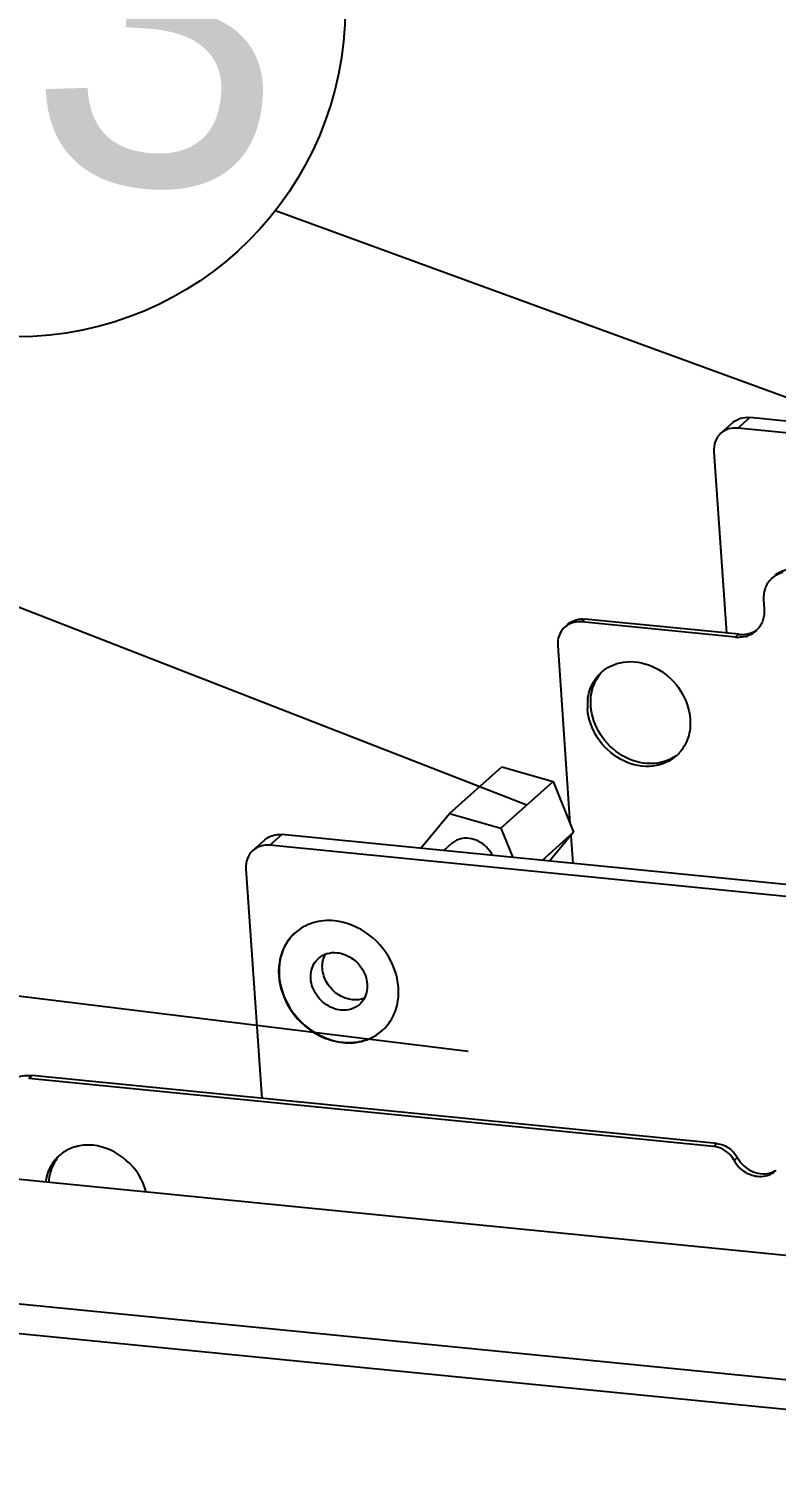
# Model space of a CAD drawing. Extents: x -425 to 6552, y -3049 to 3105.
# Drawn here: x -137 to -119.93, y -1604.16 to -1571.09 of the extents above; entities that cross this region are included whole.
import ezdxf

# ---------------------------------------------------------------- set-up
doc = ezdxf.new("R2010")
doc.units = 0
doc.layers.get('0').update_dxf_attribs({"linetype": 'CONTINUOUS'})
doc.layers.add('DIM', color=1, linetype='CONTINUOUS')
doc.styles.add('TEXTSTYLE_3', font='GOTHIC.TTF')

msp = doc.modelspace()

# ---------------------------------------------------------------- linework, layer by layer
at = {"color": 7, "linetype": 'CONTINUOUS'}
for p, q in [((-120.805, -1580.211), (-120.532, -1579.967)), ((-87.302, -1583.262), (-120.532, -1579.967)), ((-121.191, -1580.329), (-120.917, -1580.085)), ((-87.575, -1583.505), (-120.805, -1580.211)), ((-121.35, -1580.749), (-121.065, -1584.895)), ((-120.214, -1584.144), (-120.2, -1584.343)), ((-124.373, -1584.64), (-124.299, -1584.575)), ((-120.854, -1584.989), (-124.373, -1584.64)), ((-120.781, -1584.923), (-124.299, -1584.575)), ((-120.781, -1584.923), (-120.854, -1584.989)), ((-124.918, -1585.178), (-124.639, -1589.238)), ((-127.389, -1589.018), (-126.193, -1587.952)), ((-126.193, -1587.952), (-125.025, -1588.283)), ((-126.22, -1589.349), (-125.025, -1588.283)), ((-125.025, -1588.283), (-124.555, -1589.446)), ((-128.057, -1589.815), (-127.389, -1589.018)), ((-127.389, -1589.018), (-126.22, -1589.349)), ((-131.499, -1589.744), (-131.226, -1589.5)), ((-106.027, -1591.999), (-131.226, -1589.5)), ((-126.22, -1589.349), (-125.948, -1590.024)), ((-125.277, -1590.09), (-124.555, -1589.446)), ((-124.555, -1589.446), (-125.11, -1590.107)), ((-124.62, -1589.523), (-124.576, -1590.16)), ((-131.885, -1589.862), (-131.611, -1589.618)), ((-106.009, -1592.271), (-131.499, -1589.744)), ((-127.346, -1589.703), (-127.53, -1589.867)), ((-132.044, -1590.282), (-131.684, -1595.527)), ((-137.003, -1595.073), (-136.93, -1595.007)), ((-121.358, -1596.624), (-137.003, -1595.073)), ((-121.284, -1596.558), (-136.93, -1595.007)), ((-105.856, -1600.494), (-155.232, -1595.598)), ((-121.358, -1596.624), (-121.284, -1596.558)), ((-120.888, -1596.945), (-120.815, -1596.88)), ((-103.761, -1603.544), (-158.493, -1598.118)), ((-104.403, -1604.158), (-158.196, -1598.824))]:
    msp.add_line(p, q, dxfattribs=at)
for centre, radius, start, end in [((-119.654, -1584.052), 0.552, 131.7327, 134.62), ((-124.429, -1585.204), 0.566, 84.3025, 93.6523), ((-124.452, -1585.101), 0.46, 131.7325, 134.6202), ((-120.774, -1584.403), 0.589, 283.2631, 293.4377), ((-120.759, -1584.435), 0.552, 311.7327, 314.62), ((-120.76, -1584.435), 0.553, 314.62, 316.5752), ((-120.787, -1584.306), 0.686, 264.3241, 270.4064), ((-123.305, -1586.473), 0.919, 131.7028, 140.4952), ((-123.304, -1586.475), 0.921, 128.0425, 131.6982), ((-123.303, -1586.476), 0.923, 125.6382, 128.0423), ((-123.073, -1586.546), 1.166, 173.7916, 180.7177), ((-123.041, -1586.546), 1.198, 180.6981, 183.9346), ((-122.823, -1587.014), 0.921, 308.7039, 311.6986), ((-122.822, -1587.015), 0.92, 311.6992, 314.1797), ((-122.821, -1587.016), 0.918, 314.1801, 317.8259), ((-130.199, -1592.538), 1.073, 131.7286, 134.6181), ((-129.635, -1593.171), 1.071, 303.9968, 311.7258), ((-135.7, -1597.52), 0.918, 131.7085, 139.4405), ((-135.699, -1597.522), 0.919, 128.438, 131.7053), ((-121.41, -1597.144), 0.522, 77.7726, 84.288), ((-121.454, -1597.256), 0.645, 46.6574, 55.5563), ((-121.464, -1597.267), 0.66, 30.3807, 46.6545), ((-121.438, -1597.251), 0.629, 29.0657, 30.3093), ((-120.227, -1596.577), 0.757, 209.1396, 224.164), ((-120.199, -1596.782), 0.469, 293.1693, 303.5293), ((-120.264, -1596.86), 0.454, 311.7189, 314.1072), ((-120.265, -1596.858), 0.457, 314.1119, 317.4279)]:
    msp.add_arc(centre, radius, start, end, dxfattribs=at)
for points, knots in [([(-120.917, -1580.085), (-120.867, -1580.04), (-120.743, -1579.971), (-120.602, -1579.96), (-120.532, -1579.967)], [0, 0, 0, 0, 0.488343, 1, 1, 1, 1]), ([(-121.191, -1580.329), (-121.247, -1580.378), (-121.336, -1580.512), (-121.356, -1580.67), (-121.35, -1580.749)], [0, 0, 0, 0, 0.486101, 1, 1, 1, 1]), ([(-120.805, -1580.211), (-120.875, -1580.204), (-121.016, -1580.215), (-121.141, -1580.284), (-121.191, -1580.329)], [0, 0, 0, 0, 0.511657, 1, 1, 1, 1]), ([(-119.949, -1583.574), (-119.888, -1583.52), (-119.739, -1583.438), (-119.57, -1583.424), (-119.486, -1583.433)], [0, 0, 0, 0, 0.488343, 1, 1, 1, 1]), ([(-120.042, -1583.659), (-120.103, -1583.719), (-120.2, -1583.874), (-120.22, -1584.054), (-120.214, -1584.144)], [0, 0, 0, 0, 0.486331, 1, 1, 1, 1]), ([(-124.465, -1584.638), (-124.493, -1584.64), (-124.599, -1584.655), (-124.7, -1584.705), (-124.759, -1584.758)], [0, 0, 0, 0, 0.258506, 1, 1, 1, 1]), ([(-124.685, -1584.692), (-124.61, -1584.625), (-124.472, -1584.569), (-124.335, -1584.571), (-124.299, -1584.575)], [0, 0, 0, 0, 0.737824, 1, 1, 1, 1]), ([(-120.2, -1584.343), (-120.194, -1584.43), (-120.212, -1584.603), (-120.301, -1584.755), (-120.358, -1584.815)], [0, 0, 0, 0, 0.513462, 1, 1, 1, 1]), ([(-124.776, -1584.774), (-124.801, -1584.799), (-124.893, -1584.913), (-124.926, -1585.068), (-124.918, -1585.178)], [0, 0, 0, 0, 0.243915, 1, 1, 1, 1]), ([(-120.781, -1584.923), (-120.745, -1584.927), (-120.605, -1584.93), (-120.463, -1584.886), (-120.377, -1584.828)], [0, 0, 0, 0, 0.260343, 1, 1, 1, 1]), ([(-123.841, -1585.726), (-123.676, -1585.608), (-123.235, -1585.481), (-122.578, -1585.687), (-122.069, -1586.177), (-121.906, -1586.633), (-121.891, -1586.86)], [0, 0, 0, 0, 0.229031, 0.479269, 0.743309, 1, 1, 1, 1]), ([(-124.232, -1586.42), (-124.227, -1586.37), (-124.194, -1586.18), (-124.106, -1585.999), (-124.015, -1585.888)], [0, 0, 0, 0, 0.258522, 1, 1, 1, 1]), ([(-124.163, -1586.562), (-124.173, -1586.421), (-124.144, -1586.139), (-124.003, -1585.89), (-123.913, -1585.791)], [0, 0, 0, 0, 0.513283, 1, 1, 1, 1]), ([(-122.247, -1587.733), (-122.408, -1587.862), (-122.851, -1588.011), (-123.526, -1587.818), (-124.052, -1587.326), (-124.22, -1586.86), (-124.236, -1586.628)], [0, 0, 0, 0, 0.228411, 0.478086, 0.742575, 1, 1, 1, 1]), ([(-122.213, -1587.697), (-122.378, -1587.815), (-122.819, -1587.942), (-123.476, -1587.736), (-123.985, -1587.246), (-124.147, -1586.79), (-124.163, -1586.562)], [0, 0, 0, 0, 0.229031, 0.479269, 0.743309, 1, 1, 1, 1]), ([(-121.891, -1586.86), (-121.881, -1587.002), (-121.91, -1587.284), (-122.05, -1587.533), (-122.14, -1587.632)], [0, 0, 0, 0, 0.513283, 1, 1, 1, 1]), ([(-131.611, -1589.618), (-131.536, -1589.551), (-131.398, -1589.495), (-131.261, -1589.497), (-131.226, -1589.5)], [0, 0, 0, 0, 0.737824, 1, 1, 1, 1]), ([(-127.154, -1589.6), (-127.189, -1589.609), (-127.258, -1589.636), (-127.319, -1589.679), (-127.346, -1589.703)], [0, 0, 0, 0, 0.50386, 1, 1, 1, 1]), ([(-126.407, -1589.978), (-126.443, -1589.909), (-126.536, -1589.781), (-126.724, -1589.643), (-126.938, -1589.574), (-127.086, -1589.582), (-127.154, -1589.6)], [0, 0, 0, 0, 0.260279, 0.518733, 0.76663, 1, 1, 1, 1]), ([(-131.885, -1589.862), (-131.941, -1589.912), (-132.031, -1590.045), (-132.05, -1590.203), (-132.044, -1590.282)], [0, 0, 0, 0, 0.486101, 1, 1, 1, 1]), ([(-131.499, -1589.744), (-131.535, -1589.741), (-131.671, -1589.739), (-131.81, -1589.795), (-131.885, -1589.862)], [0, 0, 0, 0, 0.262176, 1, 1, 1, 1]), ([(-130.021, -1591.47), (-130.185, -1591.454), (-130.514, -1591.48), (-130.805, -1591.641), (-130.922, -1591.745)], [0, 0, 0, 0, 0.511653, 1, 1, 1, 1]), ([(-128.93, -1593.979), (-128.836, -1593.894), (-128.674, -1593.687), (-128.505, -1593.17), (-128.624, -1592.434), (-129.176, -1591.739), (-129.739, -1591.498), (-130.021, -1591.47)], [0, 0, 0, 0, 0.113585, 0.230876, 0.48052, 0.745076, 1, 1, 1, 1]), ([(-130.922, -1591.745), (-131.016, -1591.829), (-131.178, -1592.036), (-131.347, -1592.553), (-131.227, -1593.289), (-130.675, -1593.984), (-130.113, -1594.225), (-129.83, -1594.253)], [0, 0, 0, 0, 0.113585, 0.230876, 0.48052, 0.745076, 1, 1, 1, 1]), ([(-130.952, -1591.774), (-131.041, -1591.862), (-131.191, -1592.074), (-131.338, -1592.589), (-131.203, -1593.309), (-130.652, -1593.985), (-130.099, -1594.218), (-129.822, -1594.246)], [0, 0, 0, 0, 0.113642, 0.23129, 0.481532, 0.745697, 1, 1, 1, 1]), ([(-130.387, -1592.327), (-130.332, -1592.278), (-130.194, -1592.203), (-130.039, -1592.19), (-129.962, -1592.198)], [0, 0, 0, 0, 0.488363, 1, 1, 1, 1]), ([(-129.607, -1593.274), (-129.723, -1593.263), (-129.956, -1593.174), (-130.208, -1592.909), (-130.326, -1592.569), (-130.285, -1592.333), (-130.235, -1592.237)], [0, 0, 0, 0, 0.250804, 0.512525, 0.766274, 1, 1, 1, 1]), ([(-129.962, -1592.198), (-129.829, -1592.211), (-129.564, -1592.325), (-129.305, -1592.653), (-129.235, -1593.057), (-129.359, -1593.301), (-129.448, -1593.381)], [0, 0, 0, 0, 0.255807, 0.521236, 0.771722, 1, 1, 1, 1]), ([(-129.872, -1593.51), (-130.005, -1593.497), (-130.271, -1593.384), (-130.53, -1593.055), (-130.6, -1592.651), (-130.476, -1592.407), (-130.387, -1592.327)], [0, 0, 0, 0, 0.255807, 0.521236, 0.771722, 1, 1, 1, 1]), ([(-129.448, -1593.381), (-129.503, -1593.43), (-129.64, -1593.505), (-129.795, -1593.518), (-129.872, -1593.51)], [0, 0, 0, 0, 0.488363, 1, 1, 1, 1]), ([(-129.83, -1594.253), (-129.667, -1594.269), (-129.338, -1594.243), (-129.047, -1594.083), (-128.93, -1593.979)], [0, 0, 0, 0, 0.511653, 1, 1, 1, 1]), ([(-129.822, -1594.246), (-129.683, -1594.259), (-129.404, -1594.245), (-129.147, -1594.134), (-129.036, -1594.06)], [0, 0, 0, 0, 0.510906, 1, 1, 1, 1]), ([(-137.572, -1595.203), (-137.489, -1595.129), (-137.281, -1595.014), (-137.046, -1594.996), (-136.93, -1595.007)], [0, 0, 0, 0, 0.488343, 1, 1, 1, 1]), ([(-136.324, -1596.858), (-136.358, -1596.898), (-136.483, -1597.072), (-136.546, -1597.288), (-136.557, -1597.45)], [0, 0, 0, 0, 0.245058, 1, 1, 1, 1]), ([(-135.539, -1596.6), (-135.581, -1596.596), (-135.742, -1596.588), (-135.906, -1596.617), (-136.019, -1596.659)], [0, 0, 0, 0, 0.256914, 1, 1, 1, 1]), ([(-134.324, -1597.671), (-134.396, -1597.394), (-134.715, -1596.886), (-135.262, -1596.627), (-135.539, -1596.6)], [0, 0, 0, 0, 0.506624, 1, 1, 1, 1]), ([(-121.284, -1596.558), (-121.189, -1596.568), (-120.999, -1596.642), (-120.863, -1596.793), (-120.815, -1596.88)], [0, 0, 0, 0, 0.489597, 1, 1, 1, 1]), ([(-120.815, -1596.88), (-120.736, -1597.021), (-120.495, -1597.251), (-120.149, -1597.271), (-120.014, -1597.213)], [0, 0, 0, 0, 0.523818, 1, 1, 1, 1]), ([(-136.397, -1596.924), (-136.489, -1597.031), (-136.58, -1597.207), (-136.617, -1597.394), (-136.623, -1597.443)], [0, 0, 0, 0, 0.742052, 1, 1, 1, 1]), ([(-120.088, -1597.279), (-120.195, -1597.325), (-120.461, -1597.334), (-120.681, -1597.196), (-120.77, -1597.104)], [0, 0, 0, 0, 0.476899, 1, 1, 1, 1])]:
    msp.add_open_spline(points, degree=3, knots=knots, dxfattribs=at)
for points in [[(-119.774, -1583.512), (-119.865, -1583.533), (-119.953, -1583.578), (-120.022, -1583.64)], [(-120.639, -1584.975), (-120.686, -1584.986), (-120.734, -1584.992), (-120.782, -1584.992)], [(-120.392, -1584.848), (-120.436, -1584.887), (-120.486, -1584.919), (-120.54, -1584.943)], [(-129.334, -1593.238), (-129.419, -1593.272), (-129.516, -1593.283), (-129.607, -1593.274)], [(-136.019, -1596.659), (-136.109, -1596.693), (-136.195, -1596.742), (-136.27, -1596.801)], [(-121.089, -1596.724), (-121.152, -1596.681), (-121.224, -1596.649), (-121.299, -1596.633)], [(-119.961, -1597.199), (-119.999, -1597.232), (-120.042, -1597.259), (-120.088, -1597.279)]]:
    msp.add_open_spline(points, degree=3, dxfattribs=at)
at = {"layer": 'DIM', "color": 1, "linetype": 'CONTINUOUS'}
for p, q in [((-131.37, -1575.237), (-107.4, -1584.003)), ((-147.934, -1580.143), (-125.623, -1588.816)), ((-162.668, -1590.059), (-126.965, -1594.452))]:
    msp.add_line(p, q, dxfattribs=at)
msp.add_circle((-137.298, -1570.604), 7.524, dxfattribs=at)

# ---------------------------------------------------------------- texts
at = {"layer": 'DIM', "color": 1, "linetype": 'CONTINUOUS', "insert": (-142.422, -1566.232), "char_height": 7.8261, "width": 15.73945, "attachment_point": 1, "rotation": 356.0357, "style": 'TEXTSTYLE_3'}
msp.add_mtext('33', dxfattribs=at)

doc.saveas('drawing.dxf')
